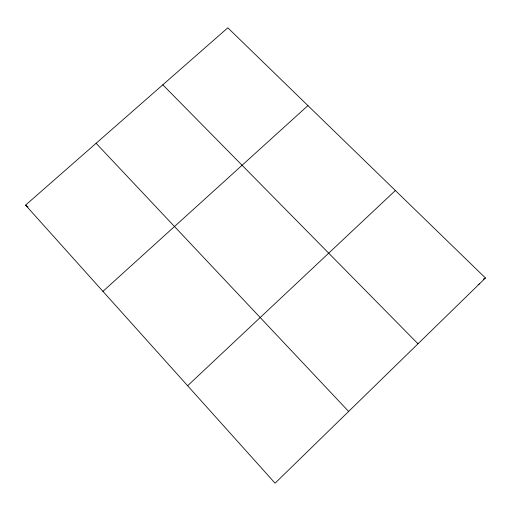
<?xml version="1.0" encoding="UTF-8"?>
<svg xmlns="http://www.w3.org/2000/svg" width="511" height="511" viewBox="0 0 511 511"><rect width="100%" height="100%" fill="white"/><g stroke="black" fill="none" stroke-linecap="round" stroke-linejoin="round"><path stroke-width="0.77" d="M485.45 278.003L275.084 483.189L25.55 205.135L227.823 27.811L485.45 278.003L483.374 279.108M187.626 385.735L395.373 190.52M102.941 291.372L307.929 105.598M478.053 284.608L479.395 283.905M25.55 205.135L28.118 206.949M162.811 84.807L417.998 343.788M96.106 143.278L348.636 411.444"/></g></svg>
